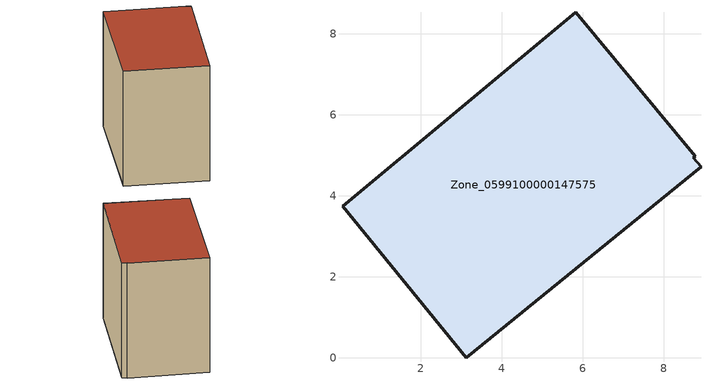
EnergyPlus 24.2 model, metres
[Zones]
Zone_0599100000147575
 floor ground (C_G): 8.92,4.71 3.12,0 0.07,3.74 5.83,8.53 8.78,4.98 8.74,4.94 z0
 wall outside (C_F): 5.83,8.53 0.07,3.74 3.12,0 8.92,4.71 8.74,4.94 8.78,4.98 5.83,8.53 z0:7.1
 roof outside (C_R): 3.12,0 8.92,4.71 8.74,4.94 8.78,4.98 5.83,8.53 0.07,3.74 z7.1
[BUILDING]
Pand.0599100000147575: North Axis=0; Terrain=City; Loads Convergence Tolerance Value=0.04; Temperature Convergence Tolerance Value=0.4; Solar Distribution=FullExterior; Maximum Number of Warmup Days=25; Minimum Number of Warmup Days=1
[Site:Location]
Rotterdam.The.Hague.AP_ZH_NLD Design_Conditions: Latitude=51.96; Longitude=4.45; Time Zone=1; Elevation=-4.5
[SITE:GROUNDTEMPERATURE:BUILDINGSURFACE]
18, 18, 18, 18, 18, 18, 18, 18, 18, 18, 18, 18
[MATERIAL] Thermal Absorptance=0.9; Solar Absorptance=0.7; Visible Absorptance=0.7
Name | Roughness | Thickness | Conductivity | Density | Specific Heat
G.TI.1946 | MediumSmooth | 0.15 | 1 | 540 | 1210
F.TI.1946 | Rough | 0.3 | 0.857143 | 1920 | 840
R.TI.1946 | MediumRough | 0.2 | 0.1 | 1500 | 1000
[CONSTRUCTION]
C_G: G.TI.1946
C_F: F.TI.1946
C_R: R.TI.1946
[ZONE]
Zone_0599100000147575: Type=1; Multiplier=1; Ceiling Height=Autocalculate; Volume=Autocalculate; Floor Area=autocalculate; Part of Total Floor Area=Yes
[ZONEINFILTRATION:DESIGNFLOWRATE]
Infil_Zone_0599100000147575: Zone or ZoneList or Space or SpaceList=Zone_0599100000147575; Schedule=AlwaysOn; Design Flow Rate Calculation Method=Flow/Area; Flow Rate per Floor Area=0.003; Constant Term Coefficient=1; Temperature Term Coefficient=0; Velocity Term Coefficient=0; Velocity Squared Term Coefficient=0
[HVACTEMPLATE:ZONE:IDEALLOADSAIRSYSTEM]
Zone_0599100000147575: Maximum Heating Supply Air Temperature=50; Minimum Cooling Supply Air Temperature=13; Maximum Heating Supply Air Humidity Ratio=0.0156; Minimum Cooling Supply Air Humidity Ratio=0.0077; Heating Limit=NoLimit; Cooling Limit=NoLimit; Dehumidification Control Type=ConstantSensibleHeatRatio; Cooling Sensible Heat Ratio=0.7; Dehumidification Setpoint=60; Humidification Control Type=None; Humidification Setpoint=30; Outdoor Air Method=None; Outdoor Air Flow Rate per Person=0.00944; Outdoor Air Flow Rate per Zone Floor Area=0; Outdoor Air Flow Rate per Zone=0; Demand Controlled Ventilation Type=None; Outdoor Air Economizer Type=NoEconomizer; Heat Recovery Type=None; Sensible Heat Recovery Effectiveness=0.7; Latent Heat Recovery Effectiveness=0.65
[ZONECONTROL:THERMOSTAT]
ThermostatControl_Zone_0599100000147575: Zone or ZoneList=Zone_0599100000147575; Control Type Schedule=DualSetpointControlType; Control 1=Thermostat_Zone_0599100000147575; Temperature Difference Between Cutout And Setpoint=0
[THERMOSTATSETPOINT:DUALSETPOINT]
Thermostat_Zone_0599100000147575: Heating Setpoint Temperature Schedule=HeatingSetpoint_Zone_0599100000147575; Cooling Setpoint Temperature Schedule=CoolingSetpoint_Zone_0599100000147575
[SCHEDULE:COMPACT]
HeatingSetpoint_Zone_0599100000147575: Through: 12/31, For: AllDays, Until: 24:00, 21
CoolingSetpoint_Zone_0599100000147575: Through: 12/31, For: AllDays, Until: 24:00, 24
DualSetpointControlType: Through: 12/31, For: AllDays, Until: 24:00, 4
AlwaysOn: Through: 12/31, For: AllDays, Until: 24:00, 1
